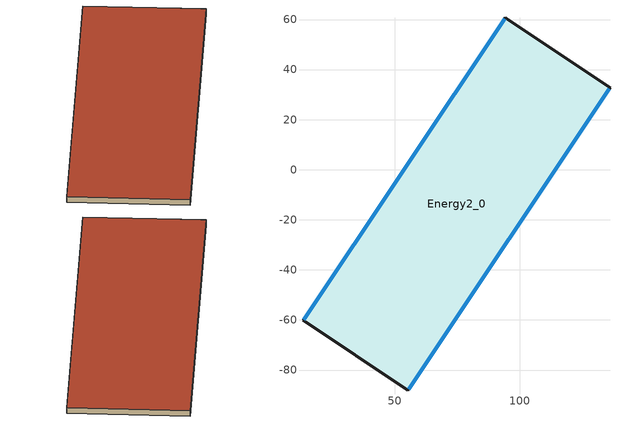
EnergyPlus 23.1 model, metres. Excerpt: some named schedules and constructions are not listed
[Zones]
Energy2_0
 floor outside (90.1-2019 Nonresidential CZ 0 Exterior Floor (Mass)): 94.16,60.76 136,32.83 55.24,-88.12 13.4,-60.18 z-14.42
 wall outside (90.1-2019 Nonresidential CZ 0 Exterior Wall (Mass)): 94.16,60.76 13.4,-60.18 55.24,-88.12 136,32.83 94.16,60.76 z-14.42:-11.9
 window (Solarban 72 (2) on Starphire - Solarban 72 (4) on Starphire - Starphire (Argon)): 93.92,60.4 13.64,-59.81 z-13.89:-12.27; 55.58,-87.61 135.66,32.32 z-14.08:-12.3
 roof outside (90.1-2019 Nonresidential CZ 0 Exterior Roof (Mass)): 94.16,60.76 13.4,-60.18 55.24,-88.12 136,32.83 z-11.9
[Schedule:Day:Hourly]
f3bf0ef9-4f15-442e-8b4d-ad8c7eec6873: Fraction, 1, 1, 1, 1, 1, 1, 1, 1, 0, 0, 0, 0, 0, 0, 0, 0, 0, 0, 0, 0, 0, 1, 1, 1
fe5e9fc1-4e52-42fc-89f5-21a3e4e988cb: Fraction, 1, 1, 1, 1, 1, 1, 1, 1, 1, 1, 0, 0, 0, 0, 0, 0, 0, 0, 0, 1, 1, 1, 1, 1
3b6e3340-06c1-42ae-ae62-b4bcb3a8b641: Fraction, 1, 1, 1, 1, 1, 1, 1, 1, 1, 0, 0, 0, 0, 0, 0, 0, 1, 1, 1, 1, 1, 1, 1, 1
6f5dea7c-519f-4f85-8320-742eda9d80c0: Fraction, 1, 1, 1, 1, 1, 1, 1, 1, 1, 0, 0, 0, 0, 0, 0, 0, 0, 0, 0, 1, 1, 1, 1, 1
2b1dcbb8-4145-4b30-a4a8-92a0f4c9c285: Fraction, 1, 1, 1, 1, 1, 1, 1, 1, 1, 0, 0, 0, 0, 0, 0, 0, 0, 0, 0, 0, 0, 1, 1, 1
aef2e760-dc52-4e90-aeef-02ecac4eb1ad: Fraction, 1, 1, 1, 1, 1, 1, 1, 1, 0, 0, 0, 0, 0, 0, 0, 0, 0, 1, 1, 1, 1, 1, 1, 1
b6fa41f8-5d45-43f1-8ff2-92870aeda3a0: Fraction, 1, 1, 1, 1, 1, 1, 1, 1, 0, 0, 0, 0, 0, 0, 0, 0, 0, 0, 0, 1, 1, 1, 1, 1
b2dd9f1a-d1d9-4c76-81ab-31624612eabc: Fraction, 0, 0, 0, 0, 0, 0, 0, 0, 1, 1, 1, 1, 0, 0, 0, 0, 0, 1, 1, 1, 1, 1, 1, 1
02741dd9-fdef-471d-8457-c83c0d9b71e0: Fraction, 1, 0, 0, 0, 0, 0, 0, 0, 1, 1, 1, 1, 1, 1, 1, 1, 1, 1, 1, 1, 1, 1, 1, 1
7dc65621-858d-41d6-b53f-3b1dd5978e9c: Fraction, 0, 0, 0, 0, 0, 0, 0, 0, 1, 1, 1, 0, 0, 0, 0, 0, 1, 1, 1, 1, 1, 1, 1, 1
1d95cf27-4470-4eb9-89ab-e6e42c3fac72: Fraction, 0, 0, 0, 0, 0, 0, 0, 0, 1, 1, 1, 0, 0, 0, 0, 0, 0, 0, 1, 1, 1, 1, 1, 1
9ab1b2a9-13f3-455e-acf5-9b7c51e074f9: Fraction, 0, 0, 0, 0, 0, 0, 0, 0, 0, 1, 1, 0, 0, 0, 0, 0, 1, 1, 1, 1, 1, 1, 1, 1
2938ada2-960a-416a-aa13-aaf7fa584fc1: Fraction, 0, 0, 0, 0, 0, 0, 0, 0, 1, 0, 0, 0, 0, 0, 0, 1, 1, 1, 1, 1, 1, 1, 1, 1
28139bb7-04c9-42f5-8984-eb3d81f7d436: Fraction, 0, 0, 0, 1, 0, 0, 1, 0, 1, 1, 1, 0, 0, 0, 1, 1, 1, 1, 1, 1, 1, 1, 1, 1
53186f62-5378-4dbf-944b-9a85d6c1e51c: Fraction, 1, 1, 1, 1, 0, 1, 0, 0, 0, 0, 0, 0, 0, 0, 0, 0, 0, 0, 1, 1, 1, 1, 1, 1
241b3737-21aa-4a70-8032-96a9687090a9: Fraction, 1, 1, 1, 1, 1, 0, 0, 0, 0, 0, 0, 0, 0, 0, 0, 0, 0, 0, 0, 1, 1, 1, 1, 1
9dc4cab9-e57b-4eb0-a812-1ed6bf760322: Fraction, 1, 1, 1, 1, 0, 1, 0, 1, 1, 0, 0, 0, 0, 0, 0, 0, 0, 0, 0, 1, 1, 1, 1, 1
96ae86ab-f0da-48fd-b543-0da19dc626d2: Fraction, 1, 1, 1, 1, 0, 0, 0, 0, 1, 0, 0, 0, 0, 0, 0, 0, 0, 0, 0, 1, 1, 1, 1, 1
883247d8-7240-4758-925f-96f3d450dc7e: Fraction, 1, 1, 1, 1, 1, 1, 1, 1, 0, 0, 0, 0, 0, 0, 1, 1, 1, 1, 1, 0, 1, 1, 1, 1
ed6ec041-797d-4820-9e7d-b98af31a73d3: Fraction, 1, 0, 1, 1, 0, 1, 0, 0, 1, 0, 0, 0, 0, 1, 0, 1, 1, 1, 1, 1, 1, 1, 1, 0
151f130a-4f48-47e6-9fcf-b5382ccd1c99: Fraction, 0, 1, 0, 0, 0, 0, 0, 1, 1, 0, 0, 0, 1, 1, 0, 0, 0, 1, 1, 1, 1, 1, 1, 1
90173d6b-a19c-4a21-92c9-d79988f3dc97: Fraction, 0, 0, 1, 0, 0, 0, 0, 0, 1, 0, 0, 0, 0, 0, 0, 1, 1, 1, 1, 1, 1, 1, 1, 1
9ebce165-f989-47fd-a545-08a7d3826e91: Fraction, 1, 0, 0, 0, 0, 0, 0, 0, 1, 0, 0, 0, 1, 0, 0, 0, 1, 0, 1, 0, 0, 1, 0, 1
8761ff50-0db6-4588-8c6b-31ed6540380d: Fraction, 0, 0, 0, 0, 0, 0, 0, 0, 1, 1, 1, 1, 0, 1, 1, 1, 1, 1, 1, 1, 1, 1, 0, 1
1b585b4f-20d1-4c62-b341-816675a25a06: Fraction, 0, 0, 1, 0, 0, 0, 0, 0, 1, 0, 0, 0, 0, 0, 0, 0, 0, 0, 1, 1, 1, 1, 1, 1
2208beea-0c20-46f0-90a7-e0129d4e9b77: Fraction, 1, 1, 1, 1, 1, 1, 1, 1, 1, 0, 0, 1, 1, 0, 0, 1, 1, 1, 1, 1, 1, 0, 0, 0
74df299c-68c2-43a3-ac1d-a92ec98bbc91: Fraction, 0, 0, 0, 0, 0, 0, 1, 1, 1, 1, 0, 0, 0, 0, 0, 0, 0, 0, 1, 1, 1, 1, 1, 1
4c224da5-df1e-421c-a615-7416aa34527c: Fraction, 1, 1, 1, 1, 1, 1, 1, 1, 1, 1, 0, 0, 0, 0, 0, 0, 0, 0, 1, 1, 1, 1, 1, 1
c03be0b6-27f3-42b2-9222-8828828675de: Fraction, 1, 1, 1, 0, 0, 0, 1, 1, 1, 1, 1, 1, 0, 0, 1, 1, 0, 0, 1, 1, 1, 0, 0, 0
675d058e-1b23-492c-8291-96af96c018e9: Fraction, 0, 0, 0, 0, 0, 0, 0, 0, 1, 0, 0, 0, 1, 1, 1, 1, 1, 1, 1, 1, 1, 1, 1, 0
a5a45f96-2f68-417d-8ec4-8fe4440e313e: Fraction, 0, 0, 0, 0, 0, 0, 0, 0, 0, 1, 1, 1, 0, 0, 0, 0, 1, 1, 1, 1, 1, 1, 0, 0
eea6340d-4151-4e10-8cfd-3d034bdb610d: Fraction, 0, 0, 0, 0, 0, 0, 0, 0, 1, 1, 0, 0, 0, 0, 0, 0, 0, 1, 1, 1, 1, 1, 1, 1
658eb677-5ca4-45b5-b003-4e373fa7e856: Fraction, 0, 0, 0, 0, 0, 0, 0, 0, 1, 1, 0, 0, 0, 0, 1, 1, 0, 0, 0, 0, 0, 0, 0, 0
9c2a06d5-5e85-4bbb-ba9c-60ab1e003d53: Fraction, 0, 0, 0, 0, 0, 0, 0, 0, 1, 1, 0, 0, 0, 0, 1, 1, 1, 0, 0, 0, 0, 0, 0, 0
2c22d207-143e-43b2-a3c7-323b857ad984: Fraction, 1, 1, 1, 1, 0, 0, 0, 0, 1, 1, 1, 1, 1, 1, 1, 1, 1, 1, 1, 1, 1, 1, 0, 0
2f6e1648-02ee-4c3a-a1a4-5bfb0fd3cfe9: Fraction, 0, 0, 0, 0, 0, 0, 0, 0, 0, 0, 0, 0, 0, 0, 0, 0, 0, 0, 0, 1, 1, 1, 1, 1
cf9394da-7629-4070-b00f-aa86fbd4c70e: Fraction, 1, 1, 1, 1, 1, 1, 1, 1, 1, 1, 0, 0, 0, 0, 0, 1, 1, 1, 1, 1, 1, 0, 0, 0
ee41577f-b8a1-4499-9ff9-15adcc17e133: Fraction, 0, 0, 0, 0, 0, 0, 0, 0, 0, 1, 1, 1, 0, 0, 0, 0, 0, 1, 1, 1, 1, 1, 1, 1
f811d514-c9a8-4e39-a2bf-78abbd0f3781: Fraction, 1, 0, 1, 1, 1, 0, 0, 0, 1, 1, 0, 0, 0, 1, 1, 1, 1, 1, 1, 1, 1, 1, 1, 1
5ad31516-480a-4118-b526-fe015aa66763: Fraction, 0, 0, 0, 0, 0, 0, 0, 0, 0, 1, 1, 1, 1, 1, 1, 1, 0, 0, 1, 1, 1, 1, 1, 1
fb8f8508-eeff-41ac-8557-07a20592011a: Fraction, 1, 1, 1, 0, 0, 1, 1, 1, 1, 0, 0, 0, 1, 1, 1, 1, 1, 1, 1, 1, 1, 1, 1, 1
7a08c74c-9619-43e9-b59a-65e4b19d4f99: Fraction, 1, 1, 1, 1, 1, 1, 1, 1, 1, 0, 0, 0, 1, 1, 1, 1, 1, 1, 1, 1, 0, 0, 0, 0
c8995b38-43e6-495f-abb2-96fcf241e997: Fraction, 0, 0, 0, 0, 0, 0, 0, 0, 1, 1, 0, 0, 0, 0, 0, 0, 0, 0, 0, 1, 1, 1, 1, 1
827d3cfb-dbde-4a49-be9c-2a93d7db9227: Fraction, 1, 0, 0, 0, 0, 0, 1, 1, 1, 0, 0, 0, 0, 0, 0, 0, 0, 1, 1, 1, 1, 1, 1, 1
2361707b-a6da-43f0-bf5a-2cf8987c19a4: Fraction, 1, 0, 0, 0, 0, 0, 0, 0, 0, 1, 1, 0, 0, 0, 0, 0, 1, 1, 1, 1, 1, 1, 1, 1
43ee852a-a126-4444-8e03-ef1dd7396ab7: Fraction, 1, 1, 1, 1, 1, 1, 1, 1, 1, 1, 1, 1, 0, 0, 0, 0, 1, 1, 1, 1, 1, 1, 1, 0
e3c998a0-b96d-4be4-ac11-7402d1db0378: Fraction, 1, 1, 1, 1, 1, 1, 1, 1, 1, 1, 1, 1, 0, 0, 0, 0, 0, 0, 1, 1, 1, 1, 1, 1
589d86f1-f89a-4e64-b334-f7a4a5aca42a: Fraction, 1, 1, 0, 0, 0, 0, 0, 0, 1, 1, 1, 1, 1, 1, 1, 1, 1, 1, 1, 1, 1, 1, 1, 1
90858d35-4bf1-489c-911d-11e476434b1a: Fraction, 1, 1, 1, 1, 1, 1, 1, 1, 1, 1, 1, 1, 1, 1, 1, 1, 1, 1, 1, 1, 1, 1, 0, 0
9e07efe5-c565-43d3-a537-7c96f1336c21: Fraction, 1, 1, 1, 0, 0, 0, 0, 0, 0, 1, 1, 1, 1, 1, 1, 1, 0, 1, 1, 1, 1, 1, 1, 1
a3c136e1-4a46-4bd5-a0fc-75c2c5202c67: Fraction, 1, 1, 1, 0, 0, 0, 0, 0, 1, 1, 0, 0, 0, 0, 0, 0, 0, 1, 1, 1, 1, 1, 1, 1
20c34260-f91b-4672-b696-33ca19df5294: Fraction, 1, 0, 0, 0, 0, 0, 0, 1, 1, 1, 0, 0, 0, 0, 0, 0, 0, 0, 1, 1, 1, 1, 1, 1
1a94641a-79c9-41b8-b9f7-1910152d5263: Fraction, 1, 0, 0, 0, 0, 0, 0, 0, 0, 0, 0, 1, 0, 0, 0, 0, 0, 0, 1, 1, 1, 1, 1, 1
110134be-788c-461e-bbdb-a9b3c6ed7ddc: Fraction, 1, 0, 1, 0, 1, 1, 1, 0, 1, 1, 0, 0, 0, 0, 0, 0, 0, 0, 0, 1, 0, 0, 1, 1
6e046996-48d9-443b-b224-b7c2172da988: Fraction, 1, 1, 1, 1, 1, 1, 1, 1, 1, 1, 0, 0, 0, 0, 0, 0, 0, 0, 0, 0, 1, 1, 1, 1
39a5887a-f261-4d12-9c59-870f15a12b2b: Fraction, 1, 1, 1, 1, 1, 1, 1, 1, 1, 1, 0, 1, 1, 0, 0, 0, 0, 0, 0, 1, 1, 1, 1, 1
dd5e5e69-7548-499e-95e5-0568d1bdda17: Fraction, 1, 1, 1, 0, 0, 1, 1, 1, 1, 0, 0, 0, 0, 1, 1, 1, 1, 1, 1, 1, 1, 1, 0, 1
43483ce9-69e6-4c25-bc3d-70a922560e03: Fraction, 1, 0, 0, 0, 0, 1, 0, 0, 1, 1, 1, 1, 0, 0, 0, 0, 0, 0, 0, 1, 1, 1, 1, 1
4a157266-934e-4b9a-8c85-05d02d45604e: Fraction, 1, 0, 1, 1, 0, 1, 0, 1, 1, 0, 0, 0, 0, 0, 0, 0, 0, 0, 0, 0, 1, 1, 1, 1
5dd5effc-45ff-483b-8ade-327f29f1f983: Fraction, 1, 1, 1, 1, 1, 1, 1, 0, 1, 0, 1, 1, 0, 0, 0, 1, 1, 0, 1, 1, 1, 1, 1, 1
f8505bbe-39b0-4d2b-a66c-42ce1f82df5a: Fraction, 1, 1, 1, 0, 0, 0, 0, 1, 1, 1, 1, 0, 0, 0, 0, 0, 0, 1, 1, 1, 1, 1, 1, 1
85271aa2-27a0-4957-8019-a3be16aa2e3d: Fraction, 1, 0, 1, 1, 1, 1, 1, 1, 1, 0, 0, 0, 0, 0, 0, 0, 0, 0, 0, 1, 0, 1, 1, 1
93d7d223-e937-42e3-8bc2-3242ec426652: Fraction, 1, 1, 1, 1, 1, 1, 1, 1, 1, 1, 1, 0, 0, 0, 0, 0, 0, 1, 0, 0, 0, 0, 0, 1
f6658618-90b2-4dfc-a7fb-db9f235f7761: Fraction, 1, 0, 0, 1, 0, 1, 1, 0, 1, 1, 1, 0, 0, 0, 1, 1, 0, 1, 1, 0, 0, 0, 0, 1
90c0ed1f-912e-4da4-8d1a-3977a984ebcf: Fraction, 0, 0, 0, 0, 0, 0, 0, 0, 1, 1, 1, 0, 0, 0, 0, 0, 0, 0, 1, 1, 1, 1, 0, 0
d343145c-ccb0-457f-b885-b8a8f1feae4f: Fraction, 1, 0, 1, 1, 0, 0, 0, 0, 1, 1, 0, 0, 0, 1, 1, 1, 1, 0, 1, 0, 0, 1, 0, 0
ef1c62a2-7688-4c34-9a73-a1dd637be2b3: Fraction, 0, 0, 0, 0, 1, 1, 1, 1, 1, 1, 1, 0, 0, 1, 0, 0, 0, 0, 0, 1, 1, 1, 1, 1
d2797b1a-ddf7-4100-b789-19b095eb9d19: Fraction, 1, 1, 1, 1, 0, 0, 0, 0, 0, 1, 0, 0, 0, 1, 0, 0, 0, 1, 1, 1, 1, 1, 1, 1
0f155ab4-d578-4459-b6d6-a275b488c8d9: Fraction, 1, 0, 0, 0, 0, 0, 0, 0, 1, 1, 1, 0, 0, 0, 0, 0, 1, 1, 1, 1, 1, 1, 1, 1
d2caef20-9334-4111-809a-89e7d81b87de: Fraction, 1, 1, 1, 1, 1, 1, 1, 1, 1, 1, 1, 0, 0, 1, 0, 0, 0, 0, 1, 1, 1, 1, 1, 1
5f7f6975-804e-40ec-a8a3-12f27d8e79cd: Fraction, 1, 1, 1, 1, 1, 1, 1, 1, 1, 0, 1, 0, 0, 0, 0, 0, 0, 0, 1, 1, 1, 1, 1, 1
9cbc7abe-a101-440c-b22b-518014e7cbc9: Fraction, 1, 1, 1, 1, 1, 1, 1, 1, 1, 1, 0, 0, 0, 1, 0, 0, 0, 0, 1, 1, 1, 1, 1, 1
e0f6ba62-31bc-4145-84e6-c77267d714b6: Fraction, 1, 1, 1, 1, 1, 1, 0, 0, 0, 1, 0, 1, 1, 1, 1, 1, 1, 1, 1, 0, 1, 1, 1, 1
7007d224-5789-465b-8bb0-be733629b804: Fraction, 0, 1, 1, 1, 0, 1, 1, 1, 1, 1, 0, 0, 1, 0, 0, 0, 0, 1, 1, 1, 1, 1, 1, 1
28a65e85-681c-4972-9dc0-1caa001e4144: Fraction, 1, 1, 1, 1, 1, 1, 1, 1, 1, 0, 0, 0, 1, 1, 0, 0, 0, 0, 1, 1, 1, 1, 1, 1
0639feb2-4bc0-4883-8745-951901b9a812: Fraction, 1, 1, 1, 1, 1, 1, 1, 1, 1, 0, 0, 0, 1, 1, 0, 0, 0, 1, 1, 1, 1, 1, 1, 1
23e52376-77a1-4a82-8623-483893978db9: Fraction, 1, 1, 1, 1, 0, 1, 1, 1, 1, 1, 0, 0, 0, 0, 0, 0, 0, 0, 1, 1, 1, 1, 0, 1
e376c55b-a79a-4166-988a-f41375538ccd: Fraction, 1, 0, 0, 0, 0, 0, 0, 1, 1, 1, 0, 0, 0, 1, 1, 1, 1, 1, 0, 0, 0, 0, 0, 0
7939574c-c875-4dc2-b63f-fcc8b8381a0e: Fraction, 0, 0, 0, 0, 0, 0, 1, 1, 1, 1, 0, 0, 0, 1, 0, 0, 0, 0, 1, 1, 1, 1, 1, 1
72a72566-c147-4a72-9057-a8d005e78cb4: Fraction, 1, 0, 0, 0, 0, 0, 0, 0, 1, 1, 1, 1, 1, 1, 0, 0, 1, 1, 1, 1, 1, 1, 1, 1
ce4ac5d3-e098-4e0d-934d-4d5dac683e8f: Fraction, 0, 1, 0, 0, 0, 0, 0, 0, 1, 1, 0, 0, 0, 0, 0, 0, 0, 0, 0, 0, 0, 0, 0, 0
6d8f06ab-6b96-4b28-85be-af6bcae87505: Fraction, 0, 0, 0, 0, 0, 0, 0, 0, 0, 0, 1, 1, 0, 1, 1, 1, 1, 1, 1, 1, 1, 1, 1, 0
e43582d8-b485-4ec8-8463-7c6898cd1a95: Fraction, 0, 0, 0, 0, 0, 0, 0, 0, 1, 1, 1, 1, 1, 1, 0, 0, 1, 1, 1, 1, 0, 1, 1, 0
88022fde-6e8b-41c6-91ca-1183db20f5fe: Fraction, 0, 0, 0, 0, 0, 0, 0, 0, 1, 1, 1, 1, 1, 1, 0, 0, 1, 1, 1, 1, 1, 1, 1, 1
12cf0619-f5cf-40e0-8ccd-e885104e0705: Fraction, 1, 0, 1, 0, 0, 0, 0, 0, 1, 1, 1, 0, 0, 0, 1, 1, 1, 1, 1, 1, 1, 1, 1, 1
e53daaf3-0c00-417a-85be-4a86e2ee898a: Fraction, 1, 0, 0, 0, 0, 0, 0, 0, 0, 1, 1, 0, 0, 0, 0, 0, 0, 1, 1, 1, 1, 1, 1, 1
672d0fb1-70cb-46f0-a13a-213681275933: Fraction, 1, 1, 1, 0, 0, 0, 0, 0, 1, 1, 1, 0, 0, 0, 0, 0, 0, 0, 0, 1, 1, 1, 1, 1
3b35ec1f-e951-462b-bac0-dd8186a68cbd: Fraction, 1, 1, 1, 0, 0, 0, 0, 0, 1, 1, 0, 0, 0, 1, 0, 0, 0, 1, 0, 0, 0, 0, 0, 0
8a522a23-aa55-4f59-8384-c7111ce579f8: Fraction, 0, 1, 0, 0, 0, 0, 0, 0, 1, 1, 1, 1, 0, 1, 0, 1, 1, 1, 1, 1, 1, 1, 1, 1
492685ce-74d0-4966-9b27-7613b1ac61ae: Fraction, 1, 1, 1, 1, 1, 1, 1, 1, 1, 1, 1, 1, 1, 0, 0, 0, 1, 1, 1, 1, 1, 1, 1, 1
aa2dec1c-ca2f-4fce-ae88-075ee9fdc071: Fraction, 1, 1, 1, 1, 0, 1, 1, 1, 1, 1, 1, 0, 0, 0, 0, 0, 0, 1, 1, 1, 1, 1, 1, 1
56c4ec52-3a5a-4c8a-bf70-87ccf5b947e4: Fraction, 1, 1, 1, 1, 0, 1, 1, 1, 1, 0, 0, 1, 1, 0, 0, 0, 0, 0, 0, 0, 0, 0, 0, 0
d6fb4edb-7ab7-4a68-a277-0ada6c023f12: Fraction, 0, 0, 0, 0, 0, 0, 0, 0, 0, 1, 1, 0, 1, 0, 0, 0, 0, 0, 0, 1, 1, 1, 1, 0
f3bf7d3d-a023-4333-a34f-fd5c42dd5902: Fraction, 0, 0, 0, 0, 0, 0, 0, 0, 1, 1, 1, 1, 1, 1, 0, 0, 0, 1, 1, 1, 1, 1, 1, 1
3b1c1f35-5cbc-4f8e-a576-169c983cb516: Fraction, 1, 1, 0, 1, 1, 1, 1, 0, 1, 1, 1, 1, 1, 0, 0, 0, 0, 1, 1, 1, 1, 1, 0, 1
94b3bbe8-bede-4588-b3b6-4145d9c3f974: Fraction, 1, 1, 0, 0, 0, 0, 0, 0, 1, 1, 1, 0, 0, 0, 0, 0, 0, 0, 1, 1, 1, 1, 1, 1
447ccdf5-4ec1-4b2a-a650-2bb80d1c380e: Fraction, 1, 1, 0, 0, 0, 0, 0, 0, 1, 1, 0, 0, 0, 0, 0, 0, 0, 0, 0, 1, 1, 1, 1, 1
d2eceae3-2e21-47bf-b79f-d6a7ca698526: Fraction, 1, 1, 0, 0, 0, 0, 0, 0, 1, 0, 0, 0, 0, 0, 0, 0, 0, 0, 1, 1, 1, 1, 1, 1
235008a1-99da-4d57-90bb-cff4b5045a5a: Fraction, 1, 1, 0, 0, 0, 0, 0, 0, 1, 1, 0, 0, 0, 0, 0, 0, 0, 0, 1, 1, 1, 1, 1, 1
6baef9b3-5a1f-45ca-96e8-82a963febbac: Fraction, 1, 1, 0, 0, 0, 0, 0, 0, 1, 0, 1, 0, 0, 0, 0, 0, 0, 0, 1, 1, 1, 1, 1, 1
1f43919b-1fc3-44ec-8d7f-d7c0cd40e9c0: Fraction, 1, 1, 1, 1, 1, 1, 1, 1, 1, 1, 1, 0, 0, 0, 0, 0, 0, 0, 1, 1, 1, 1, 1, 1
c345b485-bc09-4478-9610-98b58002ae27: Fraction, 1, 1, 1, 1, 1, 1, 1, 1, 1, 0, 0, 0, 0, 0, 0, 0, 0, 1, 1, 1, 1, 1, 1, 1
c54a89f1-159a-4158-b49b-cf5dd8ac056a: Fraction, 1, 0, 0, 0, 0, 0, 0, 0, 0, 0, 0, 0, 1, 1, 1, 0, 0, 1, 1, 1, 1, 1, 1, 1
96ba7223-6b78-4543-b134-b96931d23363: Fraction, 1, 0, 1, 0, 0, 0, 0, 0, 0, 1, 1, 1, 0, 0, 0, 0, 0, 1, 1, 1, 1, 1, 1, 0
6f3832eb-0074-4bbc-8974-6b738893156d: Fraction, 1, 1, 1, 0, 0, 0, 1, 0, 1, 1, 1, 0, 1, 1, 1, 1, 1, 1, 1, 1, 1, 1, 1, 1
a24050cb-0235-485f-a953-232c51cdadb4: Fraction, 0, 0, 0, 0, 0, 0, 0, 0, 1, 1, 1, 0, 0, 1, 1, 1, 1, 1, 1, 1, 1, 1, 1, 1
5aaaebc1-d7e1-4a24-9c53-c89e92e5fa6f: Fraction, 1, 1, 1, 1, 1, 1, 0, 0, 1, 1, 1, 1, 0, 0, 0, 1, 1, 1, 1, 1, 1, 1, 1, 1
8b5ffe75-d247-49f8-9b6f-c6a0e50f1e93: Fraction, 1, 1, 0, 0, 0, 0, 0, 0, 1, 1, 1, 1, 0, 0, 0, 0, 1, 1, 1, 1, 1, 1, 1, 1
843fb0f4-8efb-4e72-81b3-72409803e0c3: Fraction, 1, 1, 1, 0, 0, 0, 1, 1, 1, 1, 1, 0, 0, 0, 0, 0, 0, 0, 1, 1, 1, 1, 1, 1
9808d44d-42c0-4dc9-a2e2-630bca1621b0: Fraction, 1, 1, 1, 0, 0, 0, 1, 1, 1, 1, 0, 0, 0, 0, 0, 0, 0, 0, 0, 1, 1, 1, 1, 1
406b7f07-f82f-4dd1-b367-76e036d9a0e1: Fraction, 1, 1, 1, 1, 1, 0, 0, 1, 1, 1, 1, 1, 1, 1, 1, 1, 1, 1, 1, 1, 1, 1, 1, 1
10f82095-00d2-4723-bcfa-b3f529769143: Fraction, 1, 1, 1, 1, 1, 1, 1, 1, 1, 1, 1, 1, 0, 1, 0, 0, 0, 0, 1, 1, 1, 1, 1, 1
cd316b7e-924c-423c-8427-0db47456b560: Fraction, 1, 1, 1, 1, 1, 0, 0, 0, 1, 1, 1, 0, 0, 0, 0, 0, 1, 1, 1, 1, 1, 1, 1, 1
9771fcea-876c-4d3e-8b54-057c85ba6f92: Fraction, 1, 1, 1, 1, 1, 1, 1, 1, 1, 0, 1, 0, 0, 0, 1, 0, 1, 1, 1, 1, 1, 1, 1, 1
8701101f-aca8-40e8-8a18-b971cd307cc5: Fraction, 1, 1, 1, 1, 0, 1, 0, 1, 1, 1, 0, 0, 0, 1, 0, 0, 0, 1, 1, 1, 0, 0, 0, 0
0d01d672-643c-4bf3-bc8b-71d6112030e7: Fraction, 0, 0, 1, 1, 0, 0, 0, 0, 1, 1, 1, 1, 1, 1, 1, 1, 1, 1, 1, 1, 1, 1, 1, 1
a70976bd-a177-4202-acbb-132b1501063b: Fraction, 1, 1, 1, 1, 1, 0, 1, 0, 1, 1, 1, 0, 0, 0, 0, 0, 1, 1, 1, 0, 0, 0, 0, 0
e1412a00-6c7d-4cf3-bf3b-69fc31cba1bb: Fraction, 0, 0, 0, 1, 1, 0, 0, 0, 1, 1, 1, 1, 1, 1, 1, 1, 1, 1, 1, 1, 1, 1, 1, 1
bd35d418-be16-43ac-a30b-927cd50b1e02: Fraction, 1, 1, 1, 1, 0, 1, 0, 0, 0, 1, 1, 1, 0, 1, 1, 1, 1, 1, 1, 1, 1, 1, 1, 1
2f585382-ba0b-4d6b-a11b-b0ab616eab75: Fraction, 1, 1, 1, 0, 1, 1, 1, 1, 1, 1, 1, 0, 0, 1, 0, 0, 1, 0, 1, 1, 1, 1, 1, 1
63af1a07-9b22-4d6d-959e-a06c4f2ba324: Fraction, 1, 1, 1, 1, 1, 1, 1, 1, 1, 1, 1, 0, 0, 1, 1, 1, 1, 1, 1, 1, 1, 1, 1, 0
e3183ab0-fb41-4bf7-b283-88494ad7d16a: Fraction, 0, 1, 0, 0, 0, 0, 0, 0, 1, 1, 1, 0, 0, 0, 0, 0, 1, 1, 1, 1, 1, 1, 1, 1
e395efaa-51ac-4b94-b328-e5862b4f663f: Fraction, 1, 0, 0, 0, 0, 0, 0, 0, 1, 1, 0, 1, 1, 1, 0, 1, 1, 1, 1, 1, 0, 0, 0, 0
350f67a8-8fcb-4533-a269-c2ed39e4af6d: Fraction, 0, 0, 0, 1, 0, 1, 1, 1, 1, 1, 1, 1, 0, 0, 0, 0, 1, 0, 1, 1, 1, 1, 1, 1
fed924f9-b41a-4b33-b4e7-c6a401186a67: Fraction, 1, 1, 1, 1, 1, 1, 0, 0, 1, 1, 1, 0, 0, 1, 1, 1, 1, 1, 1, 1, 1, 1, 1, 1
39bd9eb6-3503-4daa-a51e-b4526674d75c: Fraction, 1, 0, 0, 0, 0, 0, 1, 0, 0, 0, 0, 1, 1, 1, 1, 1, 1, 1, 1, 1, 1, 1, 1, 1
42f1156b-ed35-4e84-afb5-080369588c8e: Fraction, 1, 1, 1, 0, 1, 0, 0, 1, 1, 1, 1, 0, 1, 0, 0, 0, 0, 0, 0, 1, 1, 1, 1, 1
2ad41846-c6af-4348-83f9-c7ebfba6a0ab: Fraction, 1, 1, 1, 0, 0, 0, 1, 1, 1, 1, 1, 1, 0, 0, 0, 0, 1, 1, 1, 1, 1, 1, 1, 1
420c3f2b-c7f5-482f-b7a6-c5d9896a2b5f: Fraction, 1, 0, 0, 0, 0, 1, 0, 0, 1, 1, 1, 0, 0, 0, 0, 0, 0, 0, 0, 1, 1, 1, 1, 1
626de225-3671-4973-ad38-93767ed0753b: Fraction, 1, 1, 0, 0, 0, 1, 1, 0, 1, 1, 0, 0, 0, 0, 0, 0, 0, 0, 0, 0, 1, 1, 1, 1
b927e056-1d59-4ba2-8cda-2a84189b8978: Fraction, 1, 1, 1, 1, 1, 1, 1, 0, 1, 1, 0, 0, 0, 0, 0, 0, 1, 0, 0, 0, 0, 0, 1, 1
e315435e-dc7a-44e7-8ec4-7a8573539b96: Fraction, 1, 1, 1, 1, 1, 1, 1, 1, 1, 0, 1, 0, 0, 0, 1, 1, 1, 1, 1, 1, 1, 1, 0, 0
c5827a03-a0a7-4e36-96df-2faf014fecf4: Fraction, 0, 0, 0, 0, 0, 0, 0, 0, 0, 1, 0, 1, 1, 0, 1, 1, 1, 1, 1, 0, 1, 1, 1, 0
fb8771a6-e2d9-4acb-bf14-ba1c5084bb2d: Fraction, 0, 0, 0, 0, 0, 0, 0, 0, 1, 1, 1, 0, 0, 0, 1, 1, 0, 0, 1, 1, 1, 1, 1, 0
0b59430a-377a-47c2-9caf-091de9cec76c: Fraction, 1, 1, 1, 1, 1, 1, 1, 1, 1, 1, 0, 1, 0, 0, 0, 1, 1, 1, 1, 1, 1, 1, 1, 1
b6f8553c-de8a-4409-a5c1-c6e9ea2d35a7: Fraction, 1, 0, 0, 0, 0, 0, 0, 0, 0, 1, 0, 0, 0, 0, 0, 1, 1, 1, 1, 0, 1, 0, 0, 0
8428ae0c-dc5d-42a0-a510-3cbb2ee69cb5: Fraction, 1, 1, 1, 1, 0, 0, 0, 0, 0, 0, 0, 1, 1, 1, 1, 1, 1, 1, 0, 1, 1, 1, 1, 1
9250394a-20a9-47da-8ce5-1ac128f16853: Fraction, 1, 0, 1, 1, 0, 1, 1, 0, 1, 1, 0, 0, 0, 1, 1, 0, 1, 1, 1, 1, 1, 1, 1, 1
9b4d0bfa-fe3b-4938-9a29-f3dede38bc50: Fraction, 1, 1, 1, 1, 0, 0, 0, 0, 1, 1, 0, 0, 1, 1, 1, 1, 1, 1, 1, 1, 1, 1, 1, 1
876bef01-e2d4-4170-8545-549644ac731a: Fraction, 1, 1, 1, 1, 1, 0, 1, 1, 1, 0, 1, 0, 0, 0, 0, 0, 1, 1, 1, 1, 1, 1, 1, 0
01f05cde-587b-4346-830c-dacec0bc9e05: Fraction, 0, 0, 0, 0, 0, 0, 0, 0, 1, 0, 0, 0, 0, 0, 0, 0, 1, 1, 1, 1, 1, 1, 1, 1
3eeaf487-5318-4a32-95dc-1b2f19d5d9f1: Fraction, 1, 1, 1, 1, 1, 1, 1, 1, 1, 0, 0, 0, 0, 0, 0, 1, 1, 1, 1, 1, 1, 1, 1, 1
5452ecac-7c8f-47a5-aa33-251d74f43203: Fraction, 1, 0, 1, 1, 0, 0, 0, 0, 1, 0, 0, 0, 0, 0, 0, 0, 0, 0, 1, 1, 1, 1, 1, 1
f3cc5d85-e940-4a7a-b8e3-2393e01c5347: Fraction, 1, 1, 0, 0, 0, 0, 0, 0, 1, 1, 1, 1, 1, 0, 1, 0, 0, 1, 1, 1, 1, 1, 1, 1
[Schedule:Week:Daily]
NatVentAvail_Energy2_0_15: 9ab1b2a9-13f3-455e-acf5-9b7c51e074f9, 2938ada2-960a-416a-aa13-aaf7fa584fc1, 28139bb7-04c9-42f5-8984-eb3d81f7d436, b6fa41f8-5d45-43f1-8ff2-92870aeda3a0, 53186f62-5378-4dbf-944b-9a85d6c1e51c, 241b3737-21aa-4a70-8032-96a9687090a9, 9dc4cab9-e57b-4eb0-a812-1ed6bf760322, 9ab1b2a9-13f3-455e-acf5-9b7c51e074f9, 9ab1b2a9-13f3-455e-acf5-9b7c51e074f9, 9ab1b2a9-13f3-455e-acf5-9b7c51e074f9, 9ab1b2a9-13f3-455e-acf5-9b7c51e074f9, 9ab1b2a9-13f3-455e-acf5-9b7c51e074f9
NatVentAvail_Energy2_0_16: 96ae86ab-f0da-48fd-b543-0da19dc626d2, 883247d8-7240-4758-925f-96f3d450dc7e, ed6ec041-797d-4820-9e7d-b98af31a73d3, 151f130a-4f48-47e6-9fcf-b5382ccd1c99, 90173d6b-a19c-4a21-92c9-d79988f3dc97, 9ebce165-f989-47fd-a545-08a7d3826e91, 8761ff50-0db6-4588-8c6b-31ed6540380d, 96ae86ab-f0da-48fd-b543-0da19dc626d2, 96ae86ab-f0da-48fd-b543-0da19dc626d2, 96ae86ab-f0da-48fd-b543-0da19dc626d2, 96ae86ab-f0da-48fd-b543-0da19dc626d2, 96ae86ab-f0da-48fd-b543-0da19dc626d2
NatVentAvail_Energy2_0_17: 1b585b4f-20d1-4c62-b341-816675a25a06, 2208beea-0c20-46f0-90a7-e0129d4e9b77, 74df299c-68c2-43a3-ac1d-a92ec98bbc91, 4c224da5-df1e-421c-a615-7416aa34527c, c03be0b6-27f3-42b2-9222-8828828675de, 675d058e-1b23-492c-8291-96af96c018e9, a5a45f96-2f68-417d-8ec4-8fe4440e313e, 1b585b4f-20d1-4c62-b341-816675a25a06, 1b585b4f-20d1-4c62-b341-816675a25a06, 1b585b4f-20d1-4c62-b341-816675a25a06, 1b585b4f-20d1-4c62-b341-816675a25a06, 1b585b4f-20d1-4c62-b341-816675a25a06
NatVentAvail_Energy2_0_18: eea6340d-4151-4e10-8cfd-3d034bdb610d, 658eb677-5ca4-45b5-b003-4e373fa7e856, 9c2a06d5-5e85-4bbb-ba9c-60ab1e003d53, eea6340d-4151-4e10-8cfd-3d034bdb610d, 2c22d207-143e-43b2-a3c7-323b857ad984, 2f6e1648-02ee-4c3a-a1a4-5bfb0fd3cfe9, cf9394da-7629-4070-b00f-aa86fbd4c70e, eea6340d-4151-4e10-8cfd-3d034bdb610d, eea6340d-4151-4e10-8cfd-3d034bdb610d, eea6340d-4151-4e10-8cfd-3d034bdb610d, eea6340d-4151-4e10-8cfd-3d034bdb610d, eea6340d-4151-4e10-8cfd-3d034bdb610d
NatVentAvail_Energy2_0_19: ee41577f-b8a1-4499-9ff9-15adcc17e133, f811d514-c9a8-4e39-a2bf-78abbd0f3781, 5ad31516-480a-4118-b526-fe015aa66763, fb8f8508-eeff-41ac-8557-07a20592011a, 7a08c74c-9619-43e9-b59a-65e4b19d4f99, c8995b38-43e6-495f-abb2-96fcf241e997, 827d3cfb-dbde-4a49-be9c-2a93d7db9227, ee41577f-b8a1-4499-9ff9-15adcc17e133, ee41577f-b8a1-4499-9ff9-15adcc17e133, ee41577f-b8a1-4499-9ff9-15adcc17e133, ee41577f-b8a1-4499-9ff9-15adcc17e133, ee41577f-b8a1-4499-9ff9-15adcc17e133
NatVentAvail_Energy2_0_20: 2361707b-a6da-43f0-bf5a-2cf8987c19a4, 43ee852a-a126-4444-8e03-ef1dd7396ab7, ee41577f-b8a1-4499-9ff9-15adcc17e133, e3c998a0-b96d-4be4-ac11-7402d1db0378, 589d86f1-f89a-4e64-b334-f7a4a5aca42a, 90858d35-4bf1-489c-911d-11e476434b1a, 9e07efe5-c565-43d3-a537-7c96f1336c21, 2361707b-a6da-43f0-bf5a-2cf8987c19a4, 2361707b-a6da-43f0-bf5a-2cf8987c19a4, 2361707b-a6da-43f0-bf5a-2cf8987c19a4, 2361707b-a6da-43f0-bf5a-2cf8987c19a4, 2361707b-a6da-43f0-bf5a-2cf8987c19a4
NatVentAvail_Energy2_0_21: a3c136e1-4a46-4bd5-a0fc-75c2c5202c67, 02741dd9-fdef-471d-8457-c83c0d9b71e0, 20c34260-f91b-4672-b696-33ca19df5294, 3b6e3340-06c1-42ae-ae62-b4bcb3a8b641, 1a94641a-79c9-41b8-b9f7-1910152d5263, 110134be-788c-461e-bbdb-a9b3c6ed7ddc, 6e046996-48d9-443b-b224-b7c2172da988, a3c136e1-4a46-4bd5-a0fc-75c2c5202c67, a3c136e1-4a46-4bd5-a0fc-75c2c5202c67, a3c136e1-4a46-4bd5-a0fc-75c2c5202c67, a3c136e1-4a46-4bd5-a0fc-75c2c5202c67, a3c136e1-4a46-4bd5-a0fc-75c2c5202c67
NatVentAvail_Energy2_0_22: aef2e760-dc52-4e90-aeef-02ecac4eb1ad, 39a5887a-f261-4d12-9c59-870f15a12b2b, dd5e5e69-7548-499e-95e5-0568d1bdda17, 43483ce9-69e6-4c25-bc3d-70a922560e03, 4a157266-934e-4b9a-8c85-05d02d45604e, 2b1dcbb8-4145-4b30-a4a8-92a0f4c9c285, f3bf0ef9-4f15-442e-8b4d-ad8c7eec6873, aef2e760-dc52-4e90-aeef-02ecac4eb1ad, aef2e760-dc52-4e90-aeef-02ecac4eb1ad, aef2e760-dc52-4e90-aeef-02ecac4eb1ad, aef2e760-dc52-4e90-aeef-02ecac4eb1ad, aef2e760-dc52-4e90-aeef-02ecac4eb1ad
NatVentAvail_Energy2_0_23: 5dd5effc-45ff-483b-8ade-327f29f1f983, f8505bbe-39b0-4d2b-a66c-42ce1f82df5a, 85271aa2-27a0-4957-8019-a3be16aa2e3d, 93d7d223-e937-42e3-8bc2-3242ec426652, f6658618-90b2-4dfc-a7fb-db9f235f7761, 90c0ed1f-912e-4da4-8d1a-3977a984ebcf, d343145c-ccb0-457f-b885-b8a8f1feae4f, 5dd5effc-45ff-483b-8ade-327f29f1f983, 5dd5effc-45ff-483b-8ade-327f29f1f983, 5dd5effc-45ff-483b-8ade-327f29f1f983, 5dd5effc-45ff-483b-8ade-327f29f1f983, 5dd5effc-45ff-483b-8ade-327f29f1f983
NatVentAvail_Energy2_0_24: ef1c62a2-7688-4c34-9a73-a1dd637be2b3, d2797b1a-ddf7-4100-b789-19b095eb9d19, 0f155ab4-d578-4459-b6d6-a275b488c8d9, d2caef20-9334-4111-809a-89e7d81b87de, 5f7f6975-804e-40ec-a8a3-12f27d8e79cd, 9cbc7abe-a101-440c-b22b-518014e7cbc9, e0f6ba62-31bc-4145-84e6-c77267d714b6, ef1c62a2-7688-4c34-9a73-a1dd637be2b3, ef1c62a2-7688-4c34-9a73-a1dd637be2b3, ef1c62a2-7688-4c34-9a73-a1dd637be2b3, ef1c62a2-7688-4c34-9a73-a1dd637be2b3, ef1c62a2-7688-4c34-9a73-a1dd637be2b3
NatVentAvail_Energy2_0_25: 7007d224-5789-465b-8bb0-be733629b804, 28a65e85-681c-4972-9dc0-1caa001e4144, 6f5dea7c-519f-4f85-8320-742eda9d80c0, 0639feb2-4bc0-4883-8745-951901b9a812, 23e52376-77a1-4a82-8623-483893978db9, e376c55b-a79a-4166-988a-f41375538ccd, 7939574c-c875-4dc2-b63f-fcc8b8381a0e, 7007d224-5789-465b-8bb0-be733629b804, 7007d224-5789-465b-8bb0-be733629b804, 7007d224-5789-465b-8bb0-be733629b804, 7007d224-5789-465b-8bb0-be733629b804, 7007d224-5789-465b-8bb0-be733629b804
NatVentAvail_Energy2_0_26: 72a72566-c147-4a72-9057-a8d005e78cb4, ce4ac5d3-e098-4e0d-934d-4d5dac683e8f, 6d8f06ab-6b96-4b28-85be-af6bcae87505, e43582d8-b485-4ec8-8463-7c6898cd1a95, 88022fde-6e8b-41c6-91ca-1183db20f5fe, 12cf0619-f5cf-40e0-8ccd-e885104e0705, e53daaf3-0c00-417a-85be-4a86e2ee898a, 72a72566-c147-4a72-9057-a8d005e78cb4, 72a72566-c147-4a72-9057-a8d005e78cb4, 72a72566-c147-4a72-9057-a8d005e78cb4, 72a72566-c147-4a72-9057-a8d005e78cb4, 72a72566-c147-4a72-9057-a8d005e78cb4
NatVentAvail_Energy2_0_27: 672d0fb1-70cb-46f0-a13a-213681275933, 3b35ec1f-e951-462b-bac0-dd8186a68cbd, 8a522a23-aa55-4f59-8384-c7111ce579f8, 492685ce-74d0-4966-9b27-7613b1ac61ae, aa2dec1c-ca2f-4fce-ae88-075ee9fdc071, 56c4ec52-3a5a-4c8a-bf70-87ccf5b947e4, d6fb4edb-7ab7-4a68-a277-0ada6c023f12, 672d0fb1-70cb-46f0-a13a-213681275933, 672d0fb1-70cb-46f0-a13a-213681275933, 672d0fb1-70cb-46f0-a13a-213681275933, 672d0fb1-70cb-46f0-a13a-213681275933, 672d0fb1-70cb-46f0-a13a-213681275933
NatVentAvail_Energy2_0_28: f3bf7d3d-a023-4333-a34f-fd5c42dd5902, 3b1c1f35-5cbc-4f8e-a576-169c983cb516, 94b3bbe8-bede-4588-b3b6-4145d9c3f974, 447ccdf5-4ec1-4b2a-a650-2bb80d1c380e, 4c224da5-df1e-421c-a615-7416aa34527c, d2eceae3-2e21-47bf-b79f-d6a7ca698526, a3c136e1-4a46-4bd5-a0fc-75c2c5202c67, f3bf7d3d-a023-4333-a34f-fd5c42dd5902, f3bf7d3d-a023-4333-a34f-fd5c42dd5902, f3bf7d3d-a023-4333-a34f-fd5c42dd5902, f3bf7d3d-a023-4333-a34f-fd5c42dd5902, f3bf7d3d-a023-4333-a34f-fd5c42dd5902
NatVentAvail_Energy2_0_29: 235008a1-99da-4d57-90bb-cff4b5045a5a, 6baef9b3-5a1f-45ca-96e8-82a963febbac, 1f43919b-1fc3-44ec-8d7f-d7c0cd40e9c0, c345b485-bc09-4478-9610-98b58002ae27, 4c224da5-df1e-421c-a615-7416aa34527c, 4c224da5-df1e-421c-a615-7416aa34527c, c54a89f1-159a-4158-b49b-cf5dd8ac056a, 235008a1-99da-4d57-90bb-cff4b5045a5a, 235008a1-99da-4d57-90bb-cff4b5045a5a, 235008a1-99da-4d57-90bb-cff4b5045a5a, 235008a1-99da-4d57-90bb-cff4b5045a5a, 235008a1-99da-4d57-90bb-cff4b5045a5a
NatVentAvail_Energy2_0_30: 96ba7223-6b78-4543-b134-b96931d23363, 1d95cf27-4470-4eb9-89ab-e6e42c3fac72, 6f3832eb-0074-4bbc-8974-6b738893156d, a24050cb-0235-485f-a953-232c51cdadb4, 5aaaebc1-d7e1-4a24-9c53-c89e92e5fa6f, 8b5ffe75-d247-49f8-9b6f-c6a0e50f1e93, 843fb0f4-8efb-4e72-81b3-72409803e0c3, 96ba7223-6b78-4543-b134-b96931d23363, 96ba7223-6b78-4543-b134-b96931d23363, 96ba7223-6b78-4543-b134-b96931d23363, 96ba7223-6b78-4543-b134-b96931d23363, 96ba7223-6b78-4543-b134-b96931d23363
NatVentAvail_Energy2_0_31: 9808d44d-42c0-4dc9-a2e2-630bca1621b0, e3c998a0-b96d-4be4-ac11-7402d1db0378, 1f43919b-1fc3-44ec-8d7f-d7c0cd40e9c0, 406b7f07-f82f-4dd1-b367-76e036d9a0e1, 10f82095-00d2-4723-bcfa-b3f529769143, cd316b7e-924c-423c-8427-0db47456b560, 9771fcea-876c-4d3e-8b54-057c85ba6f92, 9808d44d-42c0-4dc9-a2e2-630bca1621b0, 9808d44d-42c0-4dc9-a2e2-630bca1621b0, 9808d44d-42c0-4dc9-a2e2-630bca1621b0, 9808d44d-42c0-4dc9-a2e2-630bca1621b0, 9808d44d-42c0-4dc9-a2e2-630bca1621b0
NatVentAvail_Energy2_0_32: 8701101f-aca8-40e8-8a18-b971cd307cc5, 0d01d672-643c-4bf3-bc8b-71d6112030e7, a70976bd-a177-4202-acbb-132b1501063b, e1412a00-6c7d-4cf3-bf3b-69fc31cba1bb, bd35d418-be16-43ac-a30b-927cd50b1e02, 2f585382-ba0b-4d6b-a11b-b0ab616eab75, 63af1a07-9b22-4d6d-959e-a06c4f2ba324, 8701101f-aca8-40e8-8a18-b971cd307cc5, 8701101f-aca8-40e8-8a18-b971cd307cc5, 8701101f-aca8-40e8-8a18-b971cd307cc5, 8701101f-aca8-40e8-8a18-b971cd307cc5, 8701101f-aca8-40e8-8a18-b971cd307cc5
NatVentAvail_Energy2_0_33: e3183ab0-fb41-4bf7-b283-88494ad7d16a, e395efaa-51ac-4b94-b328-e5862b4f663f, 350f67a8-8fcb-4533-a269-c2ed39e4af6d, fed924f9-b41a-4b33-b4e7-c6a401186a67, 39bd9eb6-3503-4daa-a51e-b4526674d75c, 20c34260-f91b-4672-b696-33ca19df5294, 42f1156b-ed35-4e84-afb5-080369588c8e, e3183ab0-fb41-4bf7-b283-88494ad7d16a, e3183ab0-fb41-4bf7-b283-88494ad7d16a, e3183ab0-fb41-4bf7-b283-88494ad7d16a, e3183ab0-fb41-4bf7-b283-88494ad7d16a, e3183ab0-fb41-4bf7-b283-88494ad7d16a
NatVentAvail_Energy2_0_34: 2ad41846-c6af-4348-83f9-c7ebfba6a0ab, 420c3f2b-c7f5-482f-b7a6-c5d9896a2b5f, fe5e9fc1-4e52-42fc-89f5-21a3e4e988cb, 626de225-3671-4973-ad38-93767ed0753b, b927e056-1d59-4ba2-8cda-2a84189b8978, e315435e-dc7a-44e7-8ec4-7a8573539b96, c5827a03-a0a7-4e36-96df-2faf014fecf4, 2ad41846-c6af-4348-83f9-c7ebfba6a0ab, 2ad41846-c6af-4348-83f9-c7ebfba6a0ab, 2ad41846-c6af-4348-83f9-c7ebfba6a0ab, 2ad41846-c6af-4348-83f9-c7ebfba6a0ab, 2ad41846-c6af-4348-83f9-c7ebfba6a0ab
NatVentAvail_Energy2_0_35: fb8771a6-e2d9-4acb-bf14-ba1c5084bb2d, 0b59430a-377a-47c2-9caf-091de9cec76c, b2dd9f1a-d1d9-4c76-81ab-31624612eabc, b6f8553c-de8a-4409-a5c1-c6e9ea2d35a7, 7dc65621-858d-41d6-b53f-3b1dd5978e9c, 8428ae0c-dc5d-42a0-a510-3cbb2ee69cb5, 9250394a-20a9-47da-8ce5-1ac128f16853, fb8771a6-e2d9-4acb-bf14-ba1c5084bb2d, fb8771a6-e2d9-4acb-bf14-ba1c5084bb2d, fb8771a6-e2d9-4acb-bf14-ba1c5084bb2d, fb8771a6-e2d9-4acb-bf14-ba1c5084bb2d, fb8771a6-e2d9-4acb-bf14-ba1c5084bb2d
NatVentAvail_Energy2_0_36: 9b4d0bfa-fe3b-4938-9a29-f3dede38bc50, 2361707b-a6da-43f0-bf5a-2cf8987c19a4, 876bef01-e2d4-4170-8545-549644ac731a, 01f05cde-587b-4346-830c-dacec0bc9e05, 3eeaf487-5318-4a32-95dc-1b2f19d5d9f1, 5452ecac-7c8f-47a5-aa33-251d74f43203, 6f5dea7c-519f-4f85-8320-742eda9d80c0, 9b4d0bfa-fe3b-4938-9a29-f3dede38bc50, 9b4d0bfa-fe3b-4938-9a29-f3dede38bc50, 9b4d0bfa-fe3b-4938-9a29-f3dede38bc50, 9b4d0bfa-fe3b-4938-9a29-f3dede38bc50, 9b4d0bfa-fe3b-4938-9a29-f3dede38bc50
NatVentAvail_Energy2_0_37: 4c224da5-df1e-421c-a615-7416aa34527c, f3cc5d85-e940-4a7a-b8e3-2393e01c5347, 66332ab1-3df8-4b73-a24c-4347a90bec58, f3a85a67-f8b8-4d81-bd7f-a5e2bc5ec78e, 3e87f9d3-cb74-455a-9e18-2003b86eb0f7, 153b88ef-1738-4436-9bb2-73794ae6ed5b, 43d44cff-2bbc-49f7-8b53-1faed18ff555, 4c224da5-df1e-421c-a615-7416aa34527c, 4c224da5-df1e-421c-a615-7416aa34527c, 4c224da5-df1e-421c-a615-7416aa34527c, 4c224da5-df1e-421c-a615-7416aa34527c, 4c224da5-df1e-421c-a615-7416aa34527c
NatVentAvail_Energy2_0_38: 22776887-5fcf-4aa7-8783-ec0651430456, 28072057-ebba-476e-904f-ff942ec76a3b, 9b4d0bfa-fe3b-4938-9a29-f3dede38bc50, 86c14444-cdb6-468c-b60a-c3fa417641d0, 5ebb9080-2a83-4852-a66b-9401a0d1e26e, 17808996-9843-43fa-a39e-01f66eeaa2d5, 9789985a-c122-4f44-b2c0-3f4ce4f9352e, 22776887-5fcf-4aa7-8783-ec0651430456, 22776887-5fcf-4aa7-8783-ec0651430456, 22776887-5fcf-4aa7-8783-ec0651430456, 22776887-5fcf-4aa7-8783-ec0651430456, 22776887-5fcf-4aa7-8783-ec0651430456
NatVentAvail_Energy2_0_39: 27acff52-8f30-4b60-a8ae-d539428a0d62, 6857e877-a9ad-4976-ae05-514c2cde6451, c8ab3622-ff64-4623-8633-ec256cb291c0, 0c607a68-ae04-406e-bb77-8c1c43063b4c, e919d50e-696f-4750-b54b-3ccd9f7ab907, 36585029-d4e2-4cc7-b851-97dc0b284154, 4c224da5-df1e-421c-a615-7416aa34527c, 27acff52-8f30-4b60-a8ae-d539428a0d62, 27acff52-8f30-4b60-a8ae-d539428a0d62, 27acff52-8f30-4b60-a8ae-d539428a0d62, 27acff52-8f30-4b60-a8ae-d539428a0d62, 27acff52-8f30-4b60-a8ae-d539428a0d62
NatVentAvail_Energy2_0_40: c345b485-bc09-4478-9610-98b58002ae27, b46179ff-f483-424a-85fd-e2fe990fb68a, a9678934-5adc-4c41-9cbd-c2c80d9e7755, f773589b-4dc4-4984-820e-387549bdf5a0, a43e093d-88f9-4a45-a607-e139f5b1b34e, 2daa42b9-5117-4d72-815a-87ba7489c3d7, 6f933523-72af-4dec-ac75-5dc078d67576, c345b485-bc09-4478-9610-98b58002ae27, c345b485-bc09-4478-9610-98b58002ae27, c345b485-bc09-4478-9610-98b58002ae27, c345b485-bc09-4478-9610-98b58002ae27, c345b485-bc09-4478-9610-98b58002ae27
NatVentAvail_Energy2_0_41: 71befb9b-f48b-4dd7-8ed7-42d3ce98998e, 91bb9f2a-878b-43ca-b096-0ea8c260bdc7, 1b8bfa0f-ba23-47bc-9a67-29de0e829eea, 24072abc-1632-443a-9475-1ac1136d474e, 0892f129-a46a-414b-b88c-831dc7fb366d, 4c389105-9fcb-45e8-972b-1c946c94c9bb, 2c9136b9-a9d2-4299-9b78-666c2cfe75f9, 71befb9b-f48b-4dd7-8ed7-42d3ce98998e, 71befb9b-f48b-4dd7-8ed7-42d3ce98998e, 71befb9b-f48b-4dd7-8ed7-42d3ce98998e, 71befb9b-f48b-4dd7-8ed7-42d3ce98998e, 71befb9b-f48b-4dd7-8ed7-42d3ce98998e
NatVentAvail_Energy2_0_42: 6ddfa035-3f41-40a7-8920-09e9a584028c, d9d6ade5-0a8a-4ecc-9256-766f4c99ef0c, d107e37b-05cd-45b5-b4e3-7242851ed9b1, 13a180d3-82a1-4c27-af7f-c2aeea3a1a5a, 4fd99b31-b6ae-4d08-b075-27ef71735f63, 88564e3f-8a36-4d8d-b5c0-fb3045629e92, 66446e23-027a-4109-90ef-41db4ace52e2, 6ddfa035-3f41-40a7-8920-09e9a584028c, 6ddfa035-3f41-40a7-8920-09e9a584028c, 6ddfa035-3f41-40a7-8920-09e9a584028c, 6ddfa035-3f41-40a7-8920-09e9a584028c, 6ddfa035-3f41-40a7-8920-09e9a584028c
NatVentAvail_Energy2_0_43: 656b04f1-f84d-438a-99e7-e1a784fb759a, 9adfccb3-b05a-48f9-8553-4480c69a8b18, b873d89a-0d46-4d97-aed4-270644bdeec6, 0cf48dd4-85e6-4755-8521-8de8cc3e6f88, 9457f359-2aac-4843-bd7d-aa58372f7281, 2dcc27ba-6354-4aa8-92ab-ecef0ab6a599, 080b71b2-809b-4dbb-a7cd-f8cf764cce2a, 656b04f1-f84d-438a-99e7-e1a784fb759a, 656b04f1-f84d-438a-99e7-e1a784fb759a, 656b04f1-f84d-438a-99e7-e1a784fb759a, 656b04f1-f84d-438a-99e7-e1a784fb759a, 656b04f1-f84d-438a-99e7-e1a784fb759a
NatVentAvail_Energy2_0_44: 10f4bbc5-909f-40a5-b72c-41b03acaa907, 1c698493-df70-4f72-b567-781854bb442c, ed571dd4-5071-4777-b981-bbdf9fe563bf, 5ca9fd9c-3801-4126-9f8c-d7f2602ec1d3, 5b96c39a-f893-4a17-a17c-ce8e37025b32, 7ba746fe-6b4c-406b-9797-304c7d78ffdd, 394998a0-73a6-4608-bfea-a45bd5f19427, 10f4bbc5-909f-40a5-b72c-41b03acaa907, 10f4bbc5-909f-40a5-b72c-41b03acaa907, 10f4bbc5-909f-40a5-b72c-41b03acaa907, 10f4bbc5-909f-40a5-b72c-41b03acaa907, 10f4bbc5-909f-40a5-b72c-41b03acaa907
NatVentAvail_Energy2_0_45: bdaabd5e-fcbb-4452-a55f-8b271a2b0bfa, 1d95cf27-4470-4eb9-89ab-e6e42c3fac72, 2dde0fae-a752-46b4-8493-2fb67917153e, e2bd40f6-7081-45ab-b8f8-73ca5292a907, c8ab3622-ff64-4623-8633-ec256cb291c0, b22982b5-e005-466c-959f-b67df4cc194e, bdaabd5e-fcbb-4452-a55f-8b271a2b0bfa, bdaabd5e-fcbb-4452-a55f-8b271a2b0bfa, bdaabd5e-fcbb-4452-a55f-8b271a2b0bfa, bdaabd5e-fcbb-4452-a55f-8b271a2b0bfa, bdaabd5e-fcbb-4452-a55f-8b271a2b0bfa, bdaabd5e-fcbb-4452-a55f-8b271a2b0bfa
NatVentAvail_Energy2_0_46: e3f47c24-41a8-43ee-94c4-bfbdfae2e284, d9d6ade5-0a8a-4ecc-9256-766f4c99ef0c, 7dc38f58-4b36-4b31-8517-860377249f03, 4813e19f-7294-4e24-a0c6-00a08c2b16c0, 153f5042-af64-4b1d-8fb2-66702a19862d, f0438db4-b122-41ee-9f90-4b6e0bdd96b3, 9f49d35c-8b2f-4e16-9b82-b697c3e2312e, e3f47c24-41a8-43ee-94c4-bfbdfae2e284, e3f47c24-41a8-43ee-94c4-bfbdfae2e284, e3f47c24-41a8-43ee-94c4-bfbdfae2e284, e3f47c24-41a8-43ee-94c4-bfbdfae2e284, e3f47c24-41a8-43ee-94c4-bfbdfae2e284
NatVentAvail_Energy2_0_47: e66a955f-96b9-4137-bb6b-5a0969767e55, f0342172-6159-43f9-bbcd-d075137f6281, 0b1481d7-51bd-45ea-8c4f-5e0cafe9f6d2, bed7cef8-b060-4515-8aa4-e81bec98662a, e1d423f1-d035-4fa3-bdc9-5d6df0e89cc1, ea0e2a17-1dee-495b-8067-93218584e3d5, e0febcb4-bbbd-429b-81d4-b8f1503942a5, e66a955f-96b9-4137-bb6b-5a0969767e55, e66a955f-96b9-4137-bb6b-5a0969767e55, e66a955f-96b9-4137-bb6b-5a0969767e55, e66a955f-96b9-4137-bb6b-5a0969767e55, e66a955f-96b9-4137-bb6b-5a0969767e55
NatVentAvail_Energy2_0_48: 8f619254-de7e-4334-a9df-95165628c9e0, 88681937-ce0b-4259-9eb6-b56df3081ea8, e8ba766e-7a7e-4b84-b68f-c94aa2b4373d, 2db9fe6b-5451-4ef8-b29c-43ce3ec11145, 4f8b15ad-f380-4e7e-a9a3-2ddf5d7c4f61, 4d464298-f3e2-4cd0-96a6-4d0dd9706bc9, 3baac1b3-c7ed-44dc-86e8-70c7bb960646, 8f619254-de7e-4334-a9df-95165628c9e0, 8f619254-de7e-4334-a9df-95165628c9e0, 8f619254-de7e-4334-a9df-95165628c9e0, 8f619254-de7e-4334-a9df-95165628c9e0, 8f619254-de7e-4334-a9df-95165628c9e0
NatVentAvail_Energy2_0_49: cfcee6cf-2bc0-47ec-a77f-62c552bfce92, 6ebfa7f9-8587-405d-8307-bbeb62f33a6f, 65fc3989-c751-4235-8a23-fcc7e8a02edc, 253b71ee-32e8-49a6-a1b7-eaa994834142, eb40d93c-aa2a-45de-9717-3aaf3d6dd16f, 37c5a314-8feb-458d-af1c-87b1a6707ad0, 924fd628-6e22-47b5-af2c-5ad168474344, cfcee6cf-2bc0-47ec-a77f-62c552bfce92, cfcee6cf-2bc0-47ec-a77f-62c552bfce92, cfcee6cf-2bc0-47ec-a77f-62c552bfce92, cfcee6cf-2bc0-47ec-a77f-62c552bfce92, cfcee6cf-2bc0-47ec-a77f-62c552bfce92
NatVentAvail_Energy2_0_50: a87e5d1c-f07c-4f58-823f-8339b323914d, a9678934-5adc-4c41-9cbd-c2c80d9e7755, 65c5a26b-93f6-43db-89b1-2edcf1d2a871, 123cb212-d2dc-4104-a6d6-8fe083ae2465, f4254288-9df3-4e58-a690-9f74c995f101, aea5bf84-7d74-48fc-99bd-554542bd0a91, af8c2e15-fa75-4f7e-b440-c4dd94e90704, a87e5d1c-f07c-4f58-823f-8339b323914d, a87e5d1c-f07c-4f58-823f-8339b323914d, a87e5d1c-f07c-4f58-823f-8339b323914d, a87e5d1c-f07c-4f58-823f-8339b323914d, a87e5d1c-f07c-4f58-823f-8339b323914d
NatVentAvail_Energy2_0_51: f91b36ca-fe9d-4ced-9191-9a9d564fac1c, 6b739f17-ef8e-4213-939a-6baa3bc5bb81, 5d76c9df-694c-4c6d-82aa-69367c2d74ab, d9915190-690b-4c9b-b8ad-f92783880b20, 7e41d509-4759-4fdb-9b91-14a5659dbab8, 5190a632-94c7-4c91-9e3d-d24162ad32eb, cd316b7e-924c-423c-8427-0db47456b560, f91b36ca-fe9d-4ced-9191-9a9d564fac1c, f91b36ca-fe9d-4ced-9191-9a9d564fac1c, f91b36ca-fe9d-4ced-9191-9a9d564fac1c, f91b36ca-fe9d-4ced-9191-9a9d564fac1c, f91b36ca-fe9d-4ced-9191-9a9d564fac1c
NatVentAvail_Energy2_0_52: b02d310d-cb05-4e52-bf39-658ce8aad9d4, b02d310d-cb05-4e52-bf39-658ce8aad9d4, b02d310d-cb05-4e52-bf39-658ce8aad9d4, b02d310d-cb05-4e52-bf39-658ce8aad9d4, b02d310d-cb05-4e52-bf39-658ce8aad9d4, b02d310d-cb05-4e52-bf39-658ce8aad9d4, b02d310d-cb05-4e52-bf39-658ce8aad9d4, b02d310d-cb05-4e52-bf39-658ce8aad9d4, b02d310d-cb05-4e52-bf39-658ce8aad9d4, b02d310d-cb05-4e52-bf39-658ce8aad9d4, b02d310d-cb05-4e52-bf39-658ce8aad9d4, b02d310d-cb05-4e52-bf39-658ce8aad9d4
